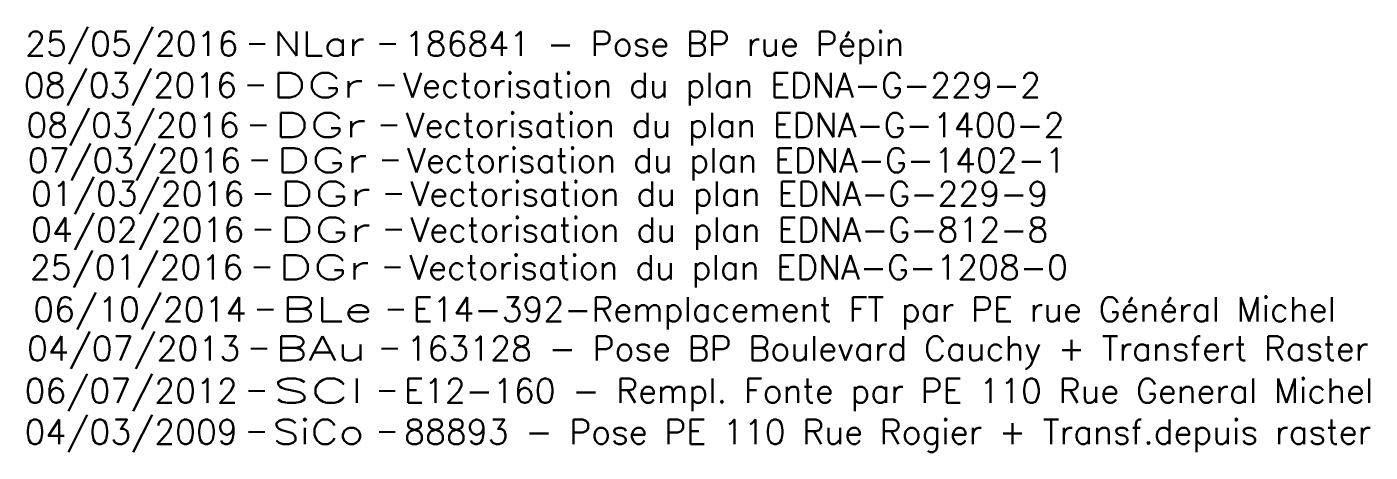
# Model space of a CAD drawing. Header units: millimetres. Extents: x 185000 to 186000, y 127990 to 129010.
# Drawn here: x 185513.61 to 185554.91, y 128511.04 to 128524.11 of the extents above; entities that cross this region are included whole.
import ezdxf
from ezdxf.enums import TextEntityAlignment as Align

# ---------------------------------------------------------------- set-up
doc = ezdxf.new("R2010")
doc.units = ezdxf.units.MM
doc.layers.get('0').update_dxf_attribs({"linetype": 'CONTINUOUS'})
doc.layers.add('L_910', color=7, linetype='CONTINUOUS', plot=False)
doc.styles.get("Standard").update_dxf_attribs({"font": 'romans.shx', "width": 0.85})

# ---------------------------------------------------------------- blocks, each defined once
blk = doc.blocks.new('GIS_MODF')
at = {"color": 0, "linetype": 'Continuous', "flags": 128}
for points in [[(-2.257, -0.012), (-1.757, -0.012)], [(1.758, -0.012), (2.258, -0.012)]]:
    blk.add_lwpolyline(points, dxfattribs=at)
at = {"color": 0, "linetype": 'Continuous'}
blk.add_attdef('DATE', text='', height=0.75, dxfattribs=at).set_placement((-2.583, -0.387), align=Align.RIGHT)
at = {"color": 0, "linetype": 'Continuous', "width": 3.590909}
blk.add_attdef('USER', text='', height=0.75, dxfattribs=at).set_placement((-1.516, -0.387), (1.306, -0.387), align=Align.FIT)
at = {"color": 0, "linetype": 'Continuous'}
blk.add_attdef('DESC', (2.528, -0.387), '', height=0.75, dxfattribs=at)

msp = doc.modelspace()

# ---------------------------------------------------------------- block references
at = {"layer": 'L_910'}
ref = msp.add_blockref('GIS_MODF', (185522.699, 128523.608), dxfattribs=at)
ref.add_attrib('DATE', '25/05/2016', dxfattribs={"layer": '0', "color": 0, "linetype": 'Continuous', "height": 0.75}).set_placement((185520.117, 128523.221), align=Align.RIGHT)
ref.add_attrib('USER', 'NLar', dxfattribs={"layer": '0', "color": 0, "linetype": 'Continuous', "height": 0.75, "width": 1.128571}).set_placement((185521.184, 128523.221), (185524.005, 128523.221), align=Align.FIT)
ref.add_attrib('DESC', '186841 - Pose BP rue Pépin', (185525.227, 128523.221), dxfattribs={"layer": '0', "color": 0, "linetype": 'Continuous', "height": 0.75})
ref = msp.add_blockref('GIS_MODF', (185522.655, 128522.333), dxfattribs=at)
ref.add_attrib('DATE', '08/03/2016', dxfattribs={"layer": '0', "color": 0, "linetype": 'Continuous', "height": 0.75}).set_placement((185520.073, 128521.946), align=Align.RIGHT)
ref.add_attrib('USER', 'DGr', dxfattribs={"layer": '0', "color": 0, "linetype": 'Continuous', "height": 0.75, "width": 1.462963}).set_placement((185521.139, 128521.946), (185523.961, 128521.946), align=Align.FIT)
ref.add_attrib('DESC', 'Vectorisation du plan EDNA-G-229-2', (185525.183, 128521.946), dxfattribs={"layer": '0', "color": 0, "linetype": 'Continuous', "height": 0.75})
ref = msp.add_blockref('GIS_MODF', (185522.735, 128521.104), dxfattribs=at)
ref.add_attrib('DATE', '08/03/2016', dxfattribs={"layer": '0', "color": 0, "linetype": 'Continuous', "height": 0.75}).set_placement((185520.152, 128520.718), align=Align.RIGHT)
ref.add_attrib('USER', 'DGr', dxfattribs={"layer": '0', "color": 0, "linetype": 'Continuous', "height": 0.75, "width": 1.462963}).set_placement((185521.219, 128520.718), (185524.041, 128520.718), align=Align.FIT)
ref.add_attrib('DESC', 'Vectorisation du plan EDNA-G-1400-2', (185525.263, 128520.718), dxfattribs={"layer": '0', "color": 0, "linetype": 'Continuous', "height": 0.75})
ref = msp.add_blockref('GIS_MODF', (185522.777, 128520.025), dxfattribs=at)
ref.add_attrib('DATE', '07/03/2016', dxfattribs={"layer": '0', "color": 0, "linetype": 'Continuous', "height": 0.75}).set_placement((185520.194, 128519.638), align=Align.RIGHT)
ref.add_attrib('USER', 'DGr', dxfattribs={"layer": '0', "color": 0, "linetype": 'Continuous', "height": 0.75, "width": 1.462963}).set_placement((185521.261, 128519.638), (185524.082, 128519.638), align=Align.FIT)
ref.add_attrib('DESC', 'Vectorisation du plan EDNA-G-1402-1', (185525.304, 128519.638), dxfattribs={"layer": '0', "color": 0, "linetype": 'Continuous', "height": 0.75})
ref = msp.add_blockref('GIS_MODF', (185522.88, 128518.994), dxfattribs=at)
ref.add_attrib('DATE', '01/03/2016', dxfattribs={"layer": '0', "color": 0, "linetype": 'Continuous', "height": 0.75}).set_placement((185520.298, 128518.608), align=Align.RIGHT)
ref.add_attrib('USER', 'DGr', dxfattribs={"layer": '0', "color": 0, "linetype": 'Continuous', "height": 0.75, "width": 1.462963}).set_placement((185521.365, 128518.608), (185524.186, 128518.608), align=Align.FIT)
ref.add_attrib('DESC', 'Vectorisation du plan EDNA-G-229-9', (185525.408, 128518.608), dxfattribs={"layer": '0', "color": 0, "linetype": 'Continuous', "height": 0.75})
ref = msp.add_blockref('GIS_MODF', (185522.88, 128517.891), dxfattribs=at)
ref.add_attrib('DATE', '04/02/2016', dxfattribs={"layer": '0', "color": 0, "linetype": 'Continuous', "height": 0.75}).set_placement((185520.298, 128517.504), align=Align.RIGHT)
ref.add_attrib('USER', 'DGr', dxfattribs={"layer": '0', "color": 0, "linetype": 'Continuous', "height": 0.75, "width": 1.462963}).set_placement((185521.365, 128517.504), (185524.186, 128517.504), align=Align.FIT)
ref.add_attrib('DESC', 'Vectorisation du plan EDNA-G-812-8', (185525.408, 128517.504), dxfattribs={"layer": '0', "color": 0, "linetype": 'Continuous', "height": 0.75})
ref = msp.add_blockref('GIS_MODF', (185522.844, 128516.734), dxfattribs=at)
ref.add_attrib('DATE', '25/01/2016', dxfattribs={"layer": '0', "color": 0, "linetype": 'Continuous', "height": 0.75}).set_placement((185520.261, 128516.347), align=Align.RIGHT)
ref.add_attrib('USER', 'DGr', dxfattribs={"layer": '0', "color": 0, "linetype": 'Continuous', "height": 0.75, "width": 1.462963}).set_placement((185521.328, 128516.347), (185524.149, 128516.347), align=Align.FIT)
ref.add_attrib('DESC', 'Vectorisation du plan EDNA-G-1208-0', (185525.371, 128516.347), dxfattribs={"layer": '0', "color": 0, "linetype": 'Continuous', "height": 0.75})
ref = msp.add_blockref('GIS_MODF', (185522.947, 128515.441), dxfattribs=at)
ref.add_attrib('DATE', '06/10/2014', dxfattribs={"layer": '0', "color": 0, "linetype": 'Continuous', "height": 0.75}).set_placement((185520.364, 128515.054), align=Align.RIGHT)
ref.add_attrib('USER', 'BLe', dxfattribs={"layer": '0', "color": 0, "linetype": 'Continuous', "height": 0.75, "width": 1.490566}).set_placement((185521.431, 128515.054), (185524.252, 128515.054), align=Align.FIT)
ref.add_attrib('DESC', 'E14-392-Remplacement FT par PE rue Général Michel', (185525.474, 128515.054), dxfattribs={"layer": '0', "color": 0, "linetype": 'Continuous', "height": 0.75})
ref = msp.add_blockref('GIS_MODF', (185522.755, 128514.238), dxfattribs=at)
ref.add_attrib('DATE', '04/07/2013', dxfattribs={"layer": '0', "color": 0, "linetype": 'Continuous', "height": 0.75}).set_placement((185520.172, 128513.851), align=Align.RIGHT)
ref.add_attrib('USER', 'BAu', dxfattribs={"layer": '0', "color": 0, "linetype": 'Continuous', "height": 0.75, "width": 1.462963}).set_placement((185521.239, 128513.851), (185524.06, 128513.851), align=Align.FIT)
ref.add_attrib('DESC', '163128 - Pose BP Boulevard Cauchy + Transfert Raster', (185525.283, 128513.851), dxfattribs={"layer": '0', "color": 0, "linetype": 'Continuous', "height": 0.75})
ref = msp.add_blockref('GIS_MODF', (185522.68, 128512.937), dxfattribs=at)
ref.add_attrib('DATE', '06/07/2012', dxfattribs={"layer": '0', "color": 0, "linetype": 'Continuous', "height": 0.75}).set_placement((185520.098, 128512.55), align=Align.RIGHT)
ref.add_attrib('USER', 'SCl', dxfattribs={"layer": '0', "color": 0, "linetype": 'Continuous', "height": 0.75, "width": 1.755556}).set_placement((185521.164, 128512.55), (185523.986, 128512.55), align=Align.FIT)
ref.add_attrib('DESC', 'E12-160 - Rempl. Fonte par PE 110 Rue General Michel', (185525.208, 128512.55), dxfattribs={"layer": '0', "color": 0, "linetype": 'Continuous', "height": 0.75})
ref = msp.add_blockref('GIS_MODF', (185522.68, 128511.675), dxfattribs=at)
ref.add_attrib('DATE', '04/03/2009', dxfattribs={"layer": '0', "color": 0, "linetype": 'Continuous', "height": 0.75}).set_placement((185520.098, 128511.288), align=Align.RIGHT)
ref.add_attrib('USER', 'SiCo', dxfattribs={"layer": '0', "color": 0, "linetype": 'Continuous', "height": 0.75, "width": 1.215385}).set_placement((185521.164, 128511.288), (185523.986, 128511.288), align=Align.FIT)
ref.add_attrib('DESC', '88893 - Pose PE 110 Rue Rogier + Transf.depuis raster', (185525.208, 128511.288), dxfattribs={"layer": '0', "color": 0, "linetype": 'Continuous', "height": 0.75})

doc.saveas('drawing.dxf')
